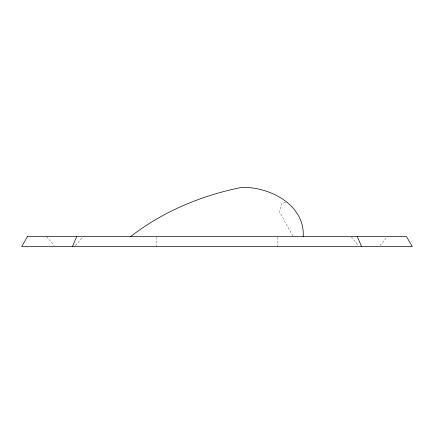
<?xml version="1.0" encoding="UTF-8"?>
<svg xmlns="http://www.w3.org/2000/svg" width="434" height="434" viewBox="0 0 434 434"><rect width="100%" height="100%" fill="white"/><g stroke="black" fill="none" stroke-linecap="round" stroke-linejoin="round"><path stroke-width="0.33" stroke-dasharray="2.17 1.63" d="M379.896 245.59L387.416 236.459M75.549 245.59L82.661 236.964M285.583 202.385L281.492 203.834L279.604 212.031L293.069 236.459M351.366 236.964L358.468 245.59M46.557 236.459L54.087 245.59M277.874 237.138L277.874 246.604M156.126 237.138L156.126 246.604"/><path stroke-width="0.65" d="M72.429 246.604L76.764 236.459M130.764 236.459C163.048 211.429 201.712 195.392 241.624 187.396C269.509 186.582 304.907 204.691 303.236 236.459M357.236 236.459L361.571 246.604M27.559 236.459L21.7 246.604L412.3 246.604L406.441 236.459L27.559 236.459"/></g></svg>
